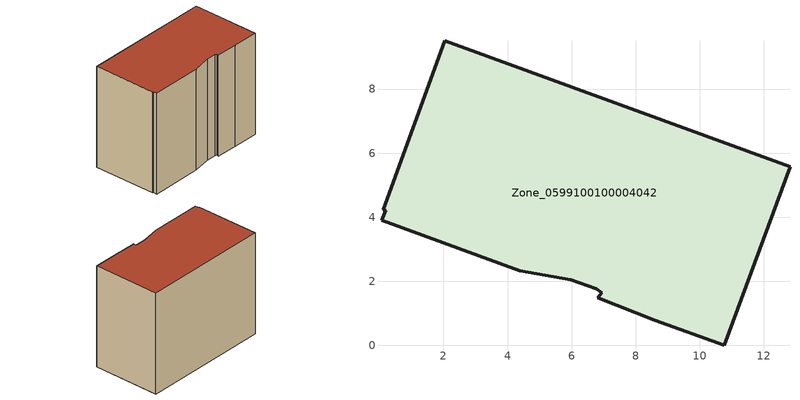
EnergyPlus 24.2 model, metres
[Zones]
Zone_0599100100004042
 floor ground (C_G): 6.82,1.48 6.95,1.64 6.76,1.76 5.98,2.05 4.38,2.33 0.07,3.9 0.19,4.21 0.12,4.24 2.04,9.51 12.82,5.57 10.76,0 8.6,0.79 z0
 wall outside (C_F): 10.76,0 12.82,5.57 2.04,9.51 0.12,4.24 0.19,4.21 0.07,3.9 4.38,2.33 5.98,2.05 6.76,1.76 6.95,1.64 6.82,1.48 8.6,0.79 10.76,0 z0:9.02
 roof outside (C_R): 5.98,2.05 6.76,1.76 6.95,1.64 6.82,1.48 8.6,0.79 10.76,0 12.82,5.57 2.04,9.51 0.12,4.24 0.19,4.21 0.07,3.9 4.38,2.33 z9.02
[BUILDING]
Pand.0599100100004042: North Axis=0; Terrain=City; Loads Convergence Tolerance Value=0.04; Temperature Convergence Tolerance Value=0.4; Solar Distribution=FullExterior; Maximum Number of Warmup Days=25; Minimum Number of Warmup Days=1
[Site:Location]
Rotterdam.The.Hague.AP_ZH_NLD Design_Conditions: Latitude=51.96; Longitude=4.45; Time Zone=1; Elevation=-4.5
[SITE:GROUNDTEMPERATURE:BUILDINGSURFACE]
18, 18, 18, 18, 18, 18, 18, 18, 18, 18, 18, 18
[MATERIAL] Thermal Absorptance=0.9; Solar Absorptance=0.7; Visible Absorptance=0.7
Name | Roughness | Thickness | Conductivity | Density | Specific Heat
G.TC.2006-2014 | MediumSmooth | 0.15 | 0.06 | 540 | 1210
F.TC.2006-2014 | Rough | 0.3 | 0.12 | 1920 | 840
R.TC.2006-2014 | MediumRough | 0.2 | 0.08 | 1500 | 1000
[CONSTRUCTION]
C_G: G.TC.2006-2014
C_F: F.TC.2006-2014
C_R: R.TC.2006-2014
[ZONE]
Zone_0599100100004042: Type=1; Multiplier=1; Ceiling Height=Autocalculate; Volume=Autocalculate; Floor Area=autocalculate; Part of Total Floor Area=Yes
[ZONEINFILTRATION:DESIGNFLOWRATE]
Infil_Zone_0599100100004042: Zone or ZoneList or Space or SpaceList=Zone_0599100100004042; Schedule=AlwaysOn; Design Flow Rate Calculation Method=Flow/Area; Flow Rate per Floor Area=0.0015; Constant Term Coefficient=1; Temperature Term Coefficient=0; Velocity Term Coefficient=0; Velocity Squared Term Coefficient=0
[HVACTEMPLATE:ZONE:IDEALLOADSAIRSYSTEM]
Zone_0599100100004042: Maximum Heating Supply Air Temperature=50; Minimum Cooling Supply Air Temperature=13; Maximum Heating Supply Air Humidity Ratio=0.0156; Minimum Cooling Supply Air Humidity Ratio=0.0077; Heating Limit=NoLimit; Cooling Limit=NoLimit; Dehumidification Control Type=ConstantSensibleHeatRatio; Cooling Sensible Heat Ratio=0.7; Dehumidification Setpoint=60; Humidification Control Type=None; Humidification Setpoint=30; Outdoor Air Method=None; Outdoor Air Flow Rate per Person=0.00944; Outdoor Air Flow Rate per Zone Floor Area=0; Outdoor Air Flow Rate per Zone=0; Demand Controlled Ventilation Type=None; Outdoor Air Economizer Type=NoEconomizer; Heat Recovery Type=None; Sensible Heat Recovery Effectiveness=0.7; Latent Heat Recovery Effectiveness=0.65
[ZONECONTROL:THERMOSTAT]
ThermostatControl_Zone_0599100100004042: Zone or ZoneList=Zone_0599100100004042; Control Type Schedule=DualSetpointControlType; Control 1=Thermostat_Zone_0599100100004042; Temperature Difference Between Cutout And Setpoint=0
[THERMOSTATSETPOINT:DUALSETPOINT]
Thermostat_Zone_0599100100004042: Heating Setpoint Temperature Schedule=HeatingSetpoint_Zone_0599100100004042; Cooling Setpoint Temperature Schedule=CoolingSetpoint_Zone_0599100100004042
[SCHEDULE:COMPACT]
HeatingSetpoint_Zone_0599100100004042: Through: 12/31, For: AllDays, Until: 24:00, 21
CoolingSetpoint_Zone_0599100100004042: Through: 12/31, For: AllDays, Until: 24:00, 24
DualSetpointControlType: Through: 12/31, For: AllDays, Until: 24:00, 4
AlwaysOn: Through: 12/31, For: AllDays, Until: 24:00, 1
